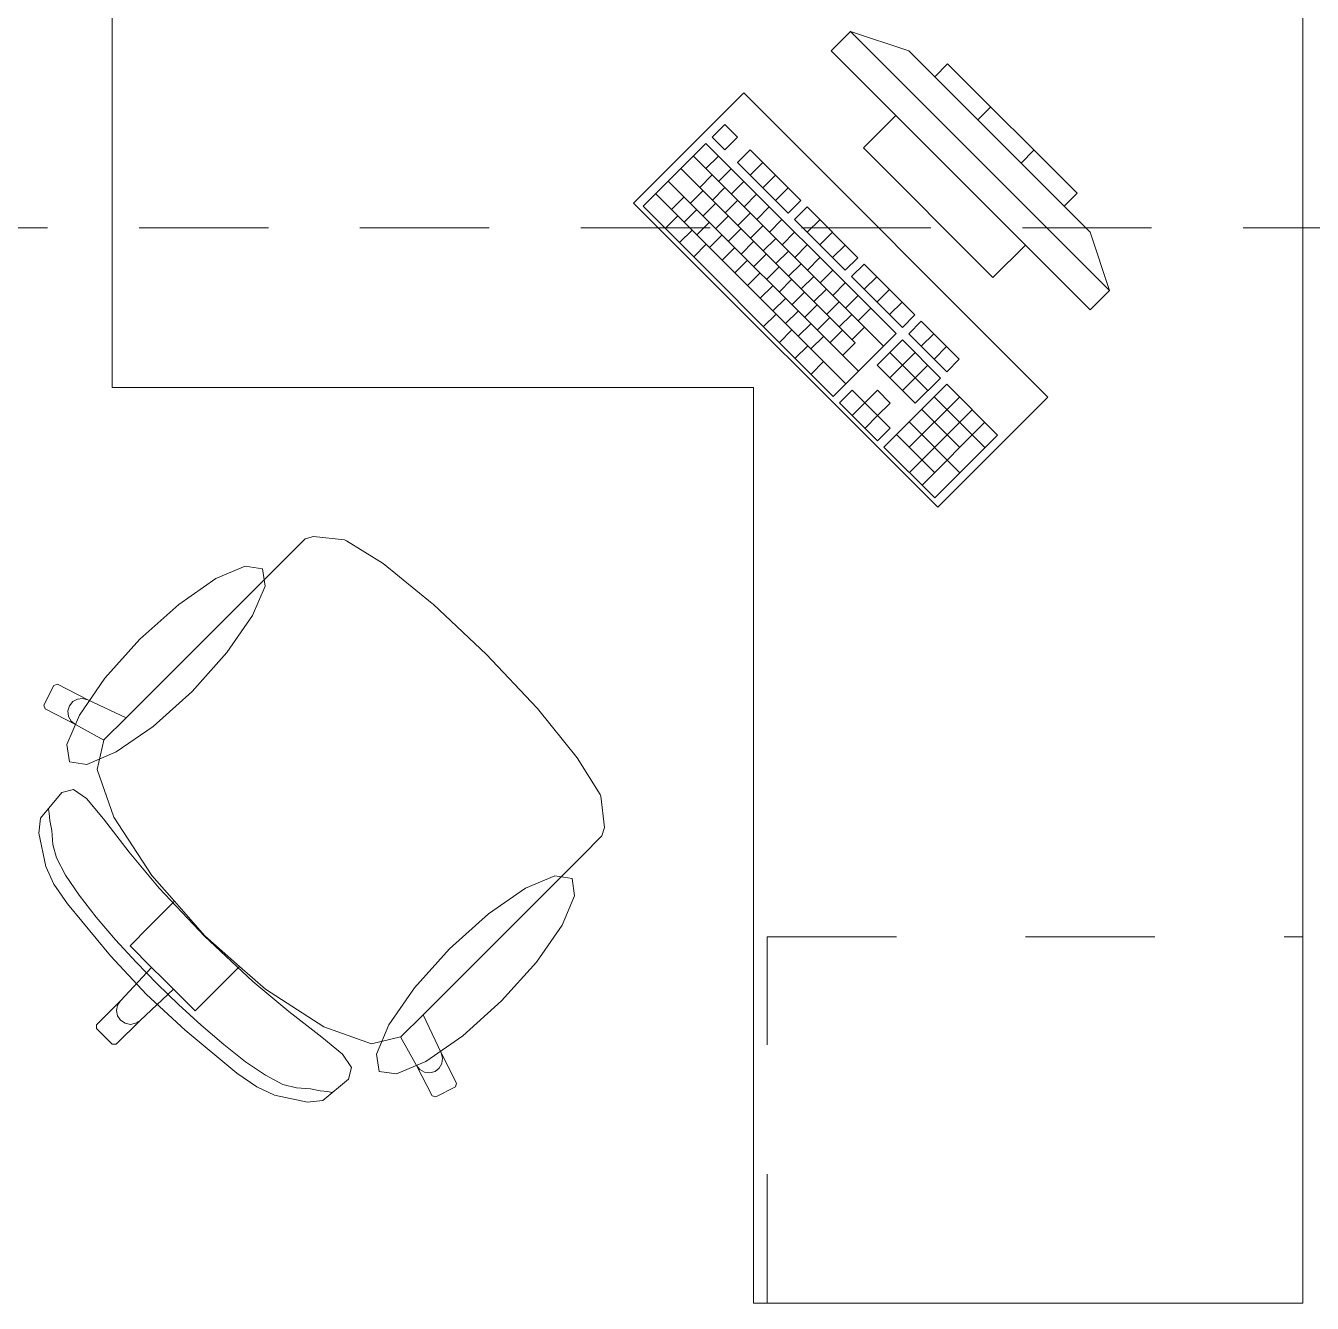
# Model space of a CAD drawing. Header units: inches. Extents: x -38 to 5698, y -33 to 92.
# Drawn here: x 230.169 to 231.574, y 38.225 to 39.621 of the extents above; entities that cross this region are included whole.
import ezdxf

# ---------------------------------------------------------------- set-up
doc = ezdxf.new("R2010")
doc.units = ezdxf.units.IN
doc.header["$MEASUREMENT"] = 0
doc.linetypes.add('Hidden Line', pattern=[0.195611, 0.141111, -0.0545])
doc.linetypes.add('Rayas', pattern=[0.282222, 0.141111, -0.141111])
doc.layers.add('08 _ STR _ EXT _ 09 Vigas', color=7, linetype='Continuous')
doc.layers.add('Interior - Mobiliario', color=7, linetype='Continuous')

msp = doc.modelspace()

# ---------------------------------------------------------------- linework, layer by layer
at = {"layer": '08 _ STR _ EXT _ 09 Vigas', "color": 251, "linetype": 'Hidden Line', "lineweight": 13}
msp.add_line((229.57, 39.4), (236.07, 39.4), dxfattribs=at)
at = {"layer": 'Interior - Mobiliario', "color": 175, "linetype": 'Continuous', "lineweight": 13}
for p, q in [((231.0701, 39.6144), (231.0488, 39.5932)), ((231.3529, 39.3316), (231.0701, 39.6144)), ((231.0701, 39.6144), (231.1337, 39.5932)), ((231.0488, 39.5932), (231.3317, 39.3104)), ((231.1337, 39.5932), (231.3317, 39.3952)), ((231.1761, 39.5791), (231.162, 39.5649)), ((231.3175, 39.4376), (231.1761, 39.5791)), ((231.162, 39.5649), (231.3034, 39.4235)), ((231.1195, 39.5225), (231.0842, 39.4871)), ((231.261, 39.3811), (231.1195, 39.5225)), ((231.2091, 39.5178), (231.2233, 39.5319)), ((230.9327, 39.5127), (230.9189, 39.499)), ((230.9465, 39.4988), (230.9327, 39.5127)), ((230.9121, 39.4921), (230.8435, 39.4235)), ((231.1198, 39.2844), (230.9121, 39.4921)), ((230.9189, 39.499), (230.9328, 39.4851)), ((230.9328, 39.4851), (230.9465, 39.4988)), ((230.8984, 39.4784), (231.1061, 39.2707)), ((230.9122, 39.4645), (230.9259, 39.4782)), ((230.9604, 39.485), (230.9466, 39.4713)), ((231.0157, 39.4296), (230.9604, 39.485)), ((231.0842, 39.4871), (231.2256, 39.3457)), ((231.2563, 39.4706), (231.2704, 39.4848)), ((230.8847, 39.4647), (231.0751, 39.2743)), ((230.9261, 39.4507), (230.9398, 39.4644)), ((230.9466, 39.4713), (231.002, 39.4159)), ((230.9605, 39.4574), (230.9742, 39.4711)), ((230.8709, 39.451), (231.0787, 39.2432)), ((230.9054, 39.4439), (230.9191, 39.4576)), ((230.9399, 39.4368), (230.9536, 39.4506)), ((230.9743, 39.4436), (230.988, 39.4573)), ((230.8572, 39.4372), (231.0649, 39.2295)), ((230.8952, 39.4267), (230.9089, 39.4404)), ((230.9193, 39.4301), (230.933, 39.4438)), ((230.9538, 39.423), (230.9675, 39.4367)), ((230.9882, 39.4297), (231.0019, 39.4434)), ((231.3034, 39.4235), (231.3175, 39.4376)), ((230.8435, 39.4235), (231.0512, 39.2158)), ((230.8745, 39.4199), (230.8883, 39.4336)), ((230.909, 39.4129), (230.9227, 39.4266)), ((230.9331, 39.4162), (230.9468, 39.4299)), ((230.9676, 39.4091), (230.9813, 39.4229)), ((231.002, 39.4159), (231.0157, 39.4296)), ((231.0227, 39.4227), (231.009, 39.4089)), ((231.0781, 39.3673), (231.0227, 39.4227)), ((230.8678, 39.3993), (230.8815, 39.413)), ((230.8884, 39.4061), (230.9021, 39.4198)), ((230.9022, 39.3922), (230.916, 39.406)), ((230.9229, 39.399), (230.9366, 39.4127)), ((230.947, 39.4024), (230.9607, 39.4161)), ((230.9815, 39.3953), (230.9952, 39.409)), ((231.009, 39.4089), (231.0643, 39.3536)), ((231.0228, 39.3951), (231.0365, 39.4088)), ((230.8833, 39.3837), (230.897, 39.3974)), ((230.9161, 39.3784), (230.9298, 39.3921)), ((230.9367, 39.3852), (230.9504, 39.3989)), ((230.9608, 39.3885), (230.9745, 39.4022)), ((230.9953, 39.3815), (231.009, 39.3952)), ((231.0367, 39.3813), (231.0504, 39.395)), ((231.3529, 39.3316), (231.3317, 39.3952)), ((230.8989, 39.3681), (230.9126, 39.3819)), ((230.9299, 39.3645), (230.9436, 39.3783)), ((230.9506, 39.3713), (230.9643, 39.385)), ((230.9747, 39.3747), (230.9884, 39.3884)), ((231.0092, 39.3676), (231.0229, 39.3813)), ((231.0505, 39.3674), (231.0642, 39.3811)), ((231.2256, 39.3457), (231.261, 39.3811)), ((230.9438, 39.3507), (230.9575, 39.3644)), ((230.9644, 39.3575), (230.9781, 39.3712)), ((230.9885, 39.3608), (231.0022, 39.3745)), ((231.023, 39.3538), (231.0367, 39.3675)), ((231.0643, 39.3536), (231.0781, 39.3673)), ((230.9576, 39.3368), (230.9713, 39.3506)), ((230.9783, 39.3436), (230.992, 39.3574)), ((231.0024, 39.347), (231.0161, 39.3607)), ((231.0369, 39.3399), (231.0506, 39.3536)), ((231.085, 39.3603), (231.0713, 39.3466)), ((231.1404, 39.305), (231.085, 39.3603)), ((230.9715, 39.323), (230.9852, 39.3367)), ((230.9921, 39.3298), (231.0058, 39.3435)), ((231.0162, 39.3331), (231.0299, 39.3468)), ((231.0507, 39.3261), (231.0644, 39.3398)), ((231.0713, 39.3466), (231.1267, 39.2912)), ((231.0851, 39.3328), (231.0988, 39.3465)), ((230.9853, 39.3092), (230.999, 39.3229)), ((231.006, 39.3159), (231.0197, 39.3297)), ((231.0301, 39.3193), (231.0438, 39.333)), ((231.0645, 39.3122), (231.0783, 39.3259)), ((231.099, 39.3189), (231.1127, 39.3326)), ((231.3317, 39.3104), (231.3529, 39.3316)), ((230.9992, 39.2953), (231.0129, 39.309)), ((231.0198, 39.3021), (231.0335, 39.3158)), ((231.0439, 39.3054), (231.0576, 39.3191)), ((231.0784, 39.2984), (231.0921, 39.3121)), ((231.1128, 39.3051), (231.1265, 39.3188)), ((230.9751, 39.292), (230.9888, 39.3057)), ((231.013, 39.2815), (231.0267, 39.2952)), ((231.0337, 39.2882), (231.0474, 39.302)), ((231.0578, 39.2916), (231.0715, 39.3053)), ((231.1267, 39.2912), (231.1404, 39.305)), ((231.1473, 39.298), (231.1336, 39.2843)), ((231.1888, 39.2565), (231.1473, 39.298)), ((230.9924, 39.2747), (231.0061, 39.2884)), ((231.0269, 39.2676), (231.0406, 39.2813)), ((231.0475, 39.2744), (231.0612, 39.2881)), ((231.0512, 39.2158), (231.1198, 39.2844)), ((231.0716, 39.2777), (231.0853, 39.2914)), ((231.1336, 39.2843), (231.1751, 39.2428)), ((231.1474, 39.2705), (231.1611, 39.2842)), ((231.0097, 39.2574), (231.0234, 39.2711)), ((231.0614, 39.2606), (231.0751, 39.2743)), ((231.1267, 39.2775), (231.0993, 39.25)), ((231.1683, 39.2359), (231.1267, 39.2775)), ((231.1613, 39.2566), (231.175, 39.2703)), ((231.027, 39.24), (231.0407, 39.2538)), ((231.113, 39.2637), (231.1546, 39.2222)), ((231.1131, 39.2362), (231.1406, 39.2636)), ((231.1751, 39.2428), (231.1888, 39.2565)), ((231.0993, 39.25), (231.1408, 39.2085)), ((231.127, 39.2223), (231.1544, 39.2498)), ((231.1752, 39.229), (231.1066, 39.1604)), ((231.1408, 39.2085), (231.1683, 39.2359)), ((231.2306, 39.1736), (231.1752, 39.229)), ((231.0719, 39.2226), (231.0582, 39.2089)), ((231.0857, 39.2088), (231.0719, 39.2226)), ((231.0994, 39.2225), (231.0857, 39.2088)), ((231.1133, 39.2086), (231.0994, 39.2225)), ((231.1342, 39.1603), (231.189, 39.2151)), ((231.1615, 39.2153), (231.2169, 39.1599)), ((231.0582, 39.2089), (231.0997, 39.1674)), ((231.072, 39.195), (231.0857, 39.2088)), ((231.0857, 39.2088), (231.0996, 39.1949)), ((231.0996, 39.1949), (231.1133, 39.2086)), ((231.1343, 39.1327), (231.2029, 39.2013)), ((231.1478, 39.2016), (231.1893, 39.16)), ((231.0859, 39.1812), (231.0996, 39.1949)), ((231.1134, 39.1811), (231.0996, 39.1949)), ((231.1341, 39.1879), (231.1894, 39.1325)), ((231.1482, 39.1189), (231.2167, 39.1875)), ((231.0997, 39.1674), (231.1134, 39.1811)), ((231.1203, 39.1741), (231.1619, 39.1326)), ((231.162, 39.105), (231.2306, 39.1736)), ((231.1066, 39.1604), (231.162, 39.105)), ((230.4744, 39.0601), (230.4524, 39.0382)), ((230.4837, 39.063), (230.4744, 39.0601)), ((230.5176, 39.059), (230.4837, 39.063)), ((230.5197, 39.0581), (230.5176, 39.059)), ((230.5597, 39.0332), (230.5197, 39.0581)), ((230.4524, 39.0382), (230.4269, 39.0127)), ((230.6134, 38.9896), (230.5597, 39.0332)), ((230.4269, 39.0127), (230.279, 38.8648)), ((230.6142, 38.9889), (230.6134, 38.9896)), ((230.6726, 38.9341), (230.6142, 38.9889)), ((230.6726, 38.9341), (230.7274, 38.8758)), ((230.2042, 38.9014), (230.2001, 38.9001)), ((230.2373, 38.8844), (230.2042, 38.9014)), ((230.2001, 38.9001), (230.1893, 38.8787)), ((230.1893, 38.8787), (230.1907, 38.8746)), ((230.1907, 38.8746), (230.2238, 38.8577)), ((230.2171, 38.8779), (230.2155, 38.8723)), ((230.2155, 38.8723), (230.2163, 38.8664)), ((230.2207, 38.8825), (230.2171, 38.8779)), ((230.2258, 38.8853), (230.2207, 38.8825)), ((230.2316, 38.886), (230.2258, 38.8853)), ((230.2373, 38.8844), (230.2316, 38.886)), ((230.279, 38.8648), (230.2373, 38.8844)), ((230.7274, 38.8758), (230.7281, 38.8749)), ((230.7281, 38.8749), (230.7717, 38.8213)), ((230.2163, 38.8664), (230.2191, 38.8613)), ((230.2191, 38.8613), (230.2238, 38.8577)), ((230.2548, 38.8406), (230.279, 38.8648)), ((230.2238, 38.8577), (230.2548, 38.8404)), ((230.2548, 38.8404), (230.2473, 38.8084)), ((230.2548, 38.8406), (230.2548, 38.8404)), ((230.7717, 38.8213), (230.7966, 38.7812)), ((230.2473, 38.8084), (230.2657, 38.7564)), ((230.2087, 38.7833), (230.1855, 38.7554)), ((230.2216, 38.7867), (230.2087, 38.7833)), ((230.2359, 38.7767), (230.2216, 38.7867)), ((230.2545, 38.7544), (230.2359, 38.7767)), ((230.7966, 38.7812), (230.7975, 38.7791)), ((230.7975, 38.7791), (230.8015, 38.7452)), ((230.1951, 38.7607), (230.1943, 38.7652)), ((230.1959, 38.7527), (230.1951, 38.7607)), ((230.1855, 38.7554), (230.1836, 38.7387)), ((230.1979, 38.7419), (230.1959, 38.7527)), ((230.2824, 38.7182), (230.2545, 38.7544)), ((230.2657, 38.7564), (230.307, 38.6926)), ((230.1836, 38.7387), (230.1914, 38.7025)), ((230.1991, 38.7265), (230.1979, 38.7419)), ((230.7986, 38.7359), (230.7767, 38.7139)), ((230.8015, 38.7452), (230.7986, 38.7359)), ((230.203, 38.7118), (230.1991, 38.7265)), ((230.3152, 38.6789), (230.2824, 38.7182)), ((230.213, 38.6929), (230.203, 38.7118)), ((230.7767, 38.7139), (230.7511, 38.6884)), ((230.1914, 38.7025), (230.2003, 38.6833)), ((230.2278, 38.6711), (230.213, 38.6929)), ((230.307, 38.6926), (230.3318, 38.6645)), ((230.2003, 38.6833), (230.2152, 38.6616)), ((230.3646, 38.6262), (230.3152, 38.6789)), ((230.7511, 38.6884), (230.6033, 38.5406)), ((230.2152, 38.6616), (230.2621, 38.6049)), ((230.2464, 38.6473), (230.2278, 38.6711)), ((230.3318, 38.6645), (230.3044, 38.6371)), ((230.3318, 38.6645), (230.3651, 38.6266)), ((230.2676, 38.6225), (230.2464, 38.6473)), ((230.3044, 38.6371), (230.2833, 38.6159)), ((230.2901, 38.5979), (230.2676, 38.6225)), ((230.3646, 38.6262), (230.4174, 38.5767)), ((230.403, 38.5933), (230.3651, 38.6266)), ((230.2833, 38.6159), (230.3069, 38.5923)), ((230.2621, 38.6049), (230.3012, 38.5627)), ((230.3069, 38.5923), (230.2729, 38.5558)), ((230.3129, 38.5744), (230.2901, 38.5979)), ((230.3069, 38.5923), (230.3188, 38.5804)), ((230.403, 38.5933), (230.3756, 38.5659)), ((230.4311, 38.5685), (230.403, 38.5933)), ((230.3308, 38.5684), (230.3188, 38.5804)), ((230.3308, 38.5684), (230.2943, 38.5344)), ((230.3129, 38.5744), (230.3364, 38.5516)), ((230.3544, 38.5448), (230.3308, 38.5684)), ((230.3756, 38.5659), (230.3544, 38.5448)), ((230.4174, 38.5767), (230.4567, 38.544)), ((230.4949, 38.5272), (230.4311, 38.5685)), ((230.2729, 38.5558), (230.2468, 38.5297)), ((230.2697, 38.5509), (230.2686, 38.5452)), ((230.2729, 38.5558), (230.2697, 38.5509)), ((230.3434, 38.5236), (230.3012, 38.5627)), ((230.3364, 38.5516), (230.361, 38.5291)), ((230.2686, 38.5452), (230.2697, 38.5394)), ((230.2697, 38.5394), (230.273, 38.5345)), ((230.4567, 38.544), (230.4929, 38.516)), ((230.5791, 38.5163), (230.6033, 38.5406)), ((230.6033, 38.5406), (230.6229, 38.4988)), ((230.2468, 38.5297), (230.2468, 38.5254)), ((230.2468, 38.5254), (230.2554, 38.5169)), ((230.2943, 38.5344), (230.2682, 38.5083)), ((230.2779, 38.5313), (230.273, 38.5345)), ((230.2837, 38.5301), (230.2779, 38.5313)), ((230.2894, 38.5312), (230.2837, 38.5301)), ((230.2943, 38.5344), (230.2894, 38.5312)), ((230.4001, 38.4768), (230.3434, 38.5236)), ((230.361, 38.5291), (230.3858, 38.5079)), ((230.5469, 38.5088), (230.4949, 38.5272)), ((230.2639, 38.5084), (230.2554, 38.5169)), ((230.2682, 38.5083), (230.2639, 38.5084)), ((230.3858, 38.5079), (230.4096, 38.4893)), ((230.4929, 38.516), (230.5152, 38.4974)), ((230.5788, 38.5163), (230.5469, 38.5088)), ((230.5791, 38.5163), (230.5788, 38.5163)), ((230.5962, 38.4853), (230.5788, 38.5163)), ((230.5152, 38.4974), (230.5252, 38.4831)), ((230.6229, 38.4988), (230.6245, 38.4931)), ((230.6229, 38.4988), (230.6398, 38.4657)), ((230.6245, 38.4931), (230.6238, 38.4873)), ((230.4096, 38.4893), (230.4314, 38.4745)), ((230.5252, 38.4831), (230.5218, 38.4702)), ((230.5998, 38.4807), (230.5962, 38.4853)), ((230.6131, 38.4522), (230.5962, 38.4853)), ((230.6049, 38.4778), (230.5998, 38.4807)), ((230.621, 38.4822), (230.6164, 38.4786)), ((230.6238, 38.4873), (230.621, 38.4822)), ((230.4218, 38.4619), (230.4001, 38.4768)), ((230.4314, 38.4745), (230.4502, 38.4645)), ((230.5218, 38.4702), (230.4939, 38.447)), ((230.6108, 38.4771), (230.6049, 38.4778)), ((230.6164, 38.4786), (230.6108, 38.4771)), ((230.6398, 38.4657), (230.6386, 38.4617)), ((230.441, 38.4529), (230.4218, 38.4619)), ((230.4771, 38.4451), (230.441, 38.4529)), ((230.4502, 38.4645), (230.465, 38.4606)), ((230.465, 38.4606), (230.4804, 38.4595)), ((230.4804, 38.4595), (230.4911, 38.4574)), ((230.4911, 38.4574), (230.4992, 38.4566)), ((230.4992, 38.4566), (230.5037, 38.4558)), ((230.6172, 38.4508), (230.6131, 38.4522)), ((230.6386, 38.4617), (230.6172, 38.4508)), ((230.4939, 38.447), (230.4771, 38.4451))]:
    msp.add_line(p, q, dxfattribs=at)
at = {"layer": 'Interior - Mobiliario', "color": 175, "linetype": 'Rayas', "lineweight": 13}
for p, q in [((230.979, 38.2255), (230.979, 38.6255)), ((230.979, 38.6255), (231.564, 38.6255))]:
    msp.add_line(p, q, dxfattribs=at)
at = {"layer": 'Interior - Mobiliario', "color": 175, "linetype": 'Continuous', "lineweight": 13, "flags": 128}
for points in [[(231.564, 39.7255), (231.564, 38.2255), (230.964, 38.2255), (230.964, 39.2255), (230.264, 39.2255), (230.264, 39.7255)], [(230.9534, 39.5472), (230.8332, 39.427), (231.1655, 39.0947), (231.2857, 39.2149)], [(230.2941, 38.9506), (230.256, 38.9081), (230.228, 38.8677), (230.2144, 38.8357), (230.2172, 38.8168), (230.2361, 38.8139), (230.2682, 38.8275), (230.3086, 38.8555), (230.3511, 38.8937), (230.3892, 38.9361), (230.4172, 38.9765), (230.4308, 39.0086), (230.428, 39.0275), (230.4091, 39.0304), (230.377, 39.0168), (230.3366, 38.9887)], [(230.6891, 38.5557), (230.6466, 38.5175), (230.6062, 38.4895), (230.5742, 38.4759), (230.5552, 38.4787), (230.5524, 38.4977), (230.566, 38.5297), (230.594, 38.5701), (230.6321, 38.6126), (230.6746, 38.6507), (230.715, 38.6787), (230.7471, 38.6924), (230.766, 38.6895), (230.7688, 38.6706), (230.7552, 38.6385), (230.7272, 38.5981)]]:
    msp.add_lwpolyline(points, close=True, dxfattribs=at)

doc.saveas('drawing.dxf')
